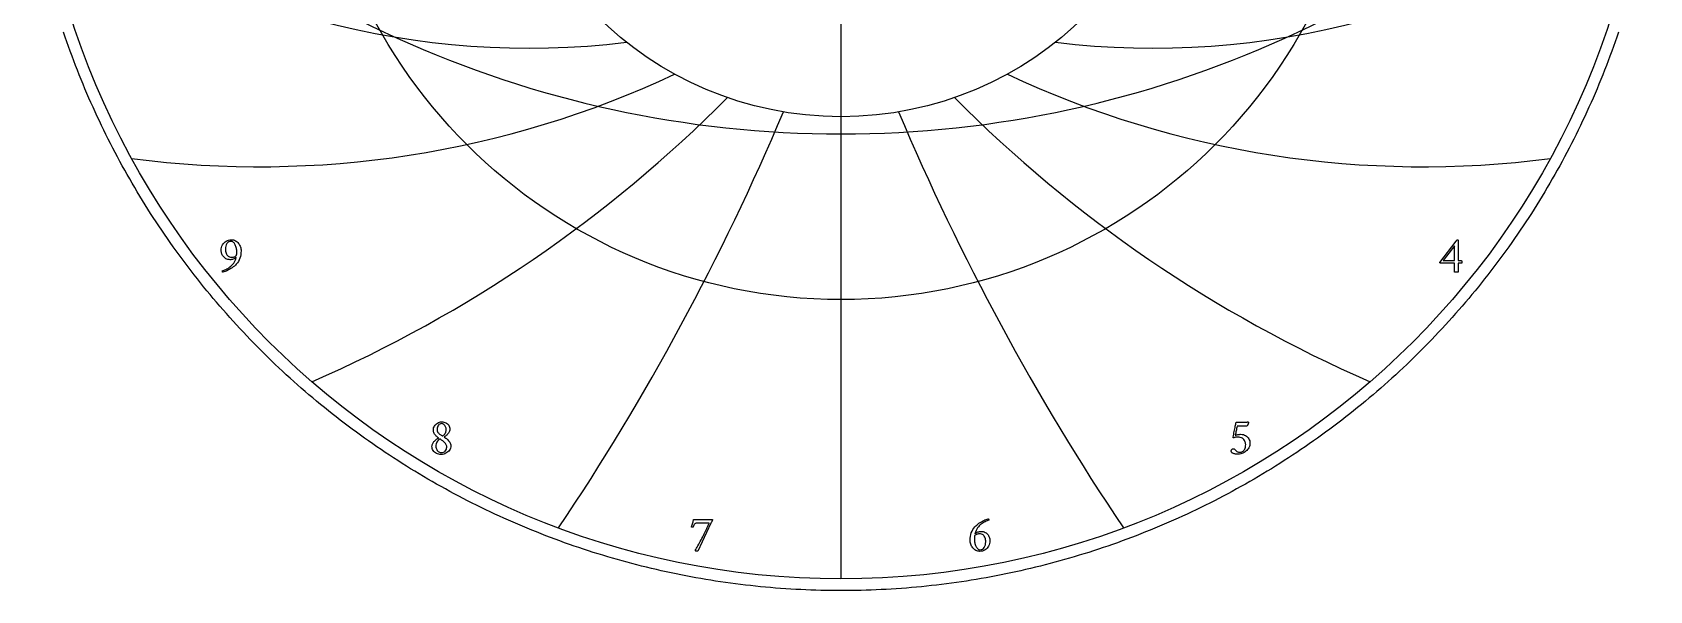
# Model space of a CAD drawing. Header units: millimetres. Extents: x -71 to 71, y -71 to 73.
# Drawn here: x -70.2 to 70.2, y -71.2 to -22.8 of the extents above; entities that cross this region are included whole.
import ezdxf

# ---------------------------------------------------------------- set-up
doc = ezdxf.new("R2010")
doc.units = ezdxf.units.MM
for name, color, linetype in [('CUT_OUTER', 1, 'Continuous'), ('ENGRAVE', 7, 'Continuous'), ('ENGRAVE_FINE', 8, 'Continuous'), ('TEXT', 5, 'Continuous')]:
    doc.layers.add(name, color=color, linetype=linetype)

msp = doc.modelspace()

# ---------------------------------------------------------------- linework, layer by layer
at = {"layer": 'CUT_OUTER'}
msp.add_lwpolyline([(67.487, -22.7549), (67.3462, -23.1686), (67.2027, -23.5814), (67.0568, -23.9933), (66.9083, -24.4043), (66.7573, -24.8144), (66.6038, -25.2235), (66.4477, -25.6317), (66.2892, -26.039), (66.1282, -26.4452), (65.9647, -26.8505), (65.7987, -27.2547), (65.6302, -27.6579), (65.4593, -28.0601), (65.2859, -28.4612), (65.11, -28.8613), (64.9317, -29.2603), (64.7509, -29.6581), (64.5677, -30.0549), (64.3821, -30.4505), (64.1941, -30.8449), (64.0036, -31.2382), (63.8107, -31.6304), (63.6154, -32.0213), (63.4178, -32.4111), (63.2177, -32.7996), (63.0152, -33.1868), (62.8104, -33.5729), (62.6033, -33.9576), (62.3937, -34.3411), (62.1818, -34.7233), (61.9676, -35.1042), (61.751, -35.4838), (61.5321, -35.862), (61.3109, -36.2389), (61.0874, -36.6144), (60.8616, -36.9885), (60.6335, -37.3613), (60.4031, -37.7326), (60.1705, -38.1025), (59.9355, -38.471), (59.6984, -38.838), (59.4589, -39.2036), (59.2173, -39.5677), (58.9734, -39.9303), (58.7273, -40.2914), (58.4789, -40.651), (58.2284, -41.0091), (57.9757, -41.3656), (57.7208, -41.7205), (57.4637, -42.0739), (57.2044, -42.4257), (56.943, -42.7759), (56.6795, -43.1245), (56.4138, -43.4715), (56.146, -43.8168), (55.8761, -44.1605), (55.6041, -44.5025), (55.33, -44.8428), (55.0538, -45.1815), (54.7755, -45.5184), (54.4952, -45.8537), (54.2128, -46.1872), (53.9284, -46.519), (53.642, -46.849), (53.3535, -47.1773), (53.063, -47.5037), (52.7705, -47.8284), (52.4761, -48.1513), (52.1796, -48.4724), (51.8812, -48.7917), (51.5809, -49.1091), (51.2786, -49.4246), (50.9743, -49.7384), (50.6682, -50.0502), (50.3601, -50.3601), (50.0502, -50.6682), (49.7384, -50.9743), (49.4246, -51.2786), (49.1091, -51.5809), (48.7917, -51.8812), (48.4724, -52.1796), (48.1513, -52.4761), (47.8284, -52.7705), (47.5037, -53.063), (47.1773, -53.3535), (46.849, -53.642), (46.519, -53.9284), (46.1872, -54.2128), (45.8537, -54.4952), (45.5184, -54.7755), (45.1815, -55.0538), (44.8428, -55.33), (44.5025, -55.6041), (44.1605, -55.8761), (43.8168, -56.146), (43.4715, -56.4138), (43.1245, -56.6795), (42.7759, -56.943), (42.4257, -57.2044), (42.0739, -57.4637), (41.7205, -57.7208), (41.3656, -57.9757), (41.0091, -58.2284), (40.651, -58.4789), (40.2914, -58.7273), (39.9303, -58.9734), (39.5677, -59.2173), (39.2036, -59.4589), (38.838, -59.6984), (38.471, -59.9355), (38.1025, -60.1705), (37.7326, -60.4031), (37.3613, -60.6335), (36.9885, -60.8616), (36.6144, -61.0874), (36.2389, -61.3109), (35.862, -61.5321), (35.4838, -61.751), (35.1042, -61.9676), (34.7233, -62.1818), (34.3411, -62.3937), (33.9576, -62.6033), (33.5729, -62.8104), (33.1868, -63.0152), (32.7996, -63.2177), (32.4111, -63.4178), (32.0213, -63.6154), (31.6304, -63.8107), (31.2382, -64.0036), (30.8449, -64.1941), (30.4505, -64.3821), (30.0549, -64.5677), (29.6581, -64.7509), (29.2603, -64.9317), (28.8613, -65.11), (28.4612, -65.2859), (28.0601, -65.4593), (27.6579, -65.6302), (27.2547, -65.7987), (26.8505, -65.9647), (26.4452, -66.1282), (26.039, -66.2892), (25.6317, -66.4477), (25.2235, -66.6038), (24.8144, -66.7573), (24.4043, -66.9083), (23.9933, -67.0568), (23.5814, -67.2027), (23.1686, -67.3462), (22.7549, -67.487), (22.3404, -67.6254), (21.9251, -67.7612), (21.5089, -67.8945), (21.0919, -68.0252), (20.6741, -68.1533), (20.2555, -68.2789), (19.8362, -68.4019), (19.4161, -68.5223), (18.9953, -68.6401), (18.5738, -68.7554), (18.1515, -68.8681), (17.7286, -68.9781), (17.305, -69.0856), (16.8808, -69.1905), (16.456, -69.2928), (16.0305, -69.3925), (15.6044, -69.4895), (15.1777, -69.5839), (14.7505, -69.6758), (14.3227, -69.765), (13.8943, -69.8515), (13.4655, -69.9355), (13.0361, -70.0168), (12.6062, -70.0954), (12.1759, -70.1715), (11.7451, -70.2449), (11.3139, -70.3156), (10.8822, -70.3837), (10.4501, -70.4492), (10.0177, -70.5119), (9.5848, -70.5721), (9.1516, -70.6296), (8.7181, -70.6844), (8.2842, -70.7366), (7.85, -70.7861), (7.4155, -70.8329), (6.9808, -70.8771), (6.5458, -70.9186), (6.1105, -70.9574), (5.675, -70.9935), (5.2393, -71.027), (4.8034, -71.0578), (4.3673, -71.086), (3.931, -71.1114), (3.4946, -71.1342), (3.0581, -71.1543), (2.6214, -71.1717), (2.1847, -71.1865), (1.7478, -71.1985), (1.3109, -71.2079), (0.874, -71.2146), (0.437, -71.2187), (0, -71.22), (-0.437, -71.2187), (-0.874, -71.2146), (-1.3109, -71.2079), (-1.7478, -71.1985), (-2.1847, -71.1865), (-2.6214, -71.1717), (-3.0581, -71.1543), (-3.4946, -71.1342), (-3.931, -71.1114), (-4.3673, -71.086), (-4.8034, -71.0578), (-5.2393, -71.027), (-5.675, -70.9935), (-6.1105, -70.9574), (-6.5458, -70.9186), (-6.9808, -70.8771), (-7.4155, -70.8329), (-7.85, -70.7861), (-8.2842, -70.7366), (-8.7181, -70.6844), (-9.1516, -70.6296), (-9.5848, -70.5721), (-10.0177, -70.5119), (-10.4501, -70.4492), (-10.8822, -70.3837), (-11.3139, -70.3156), (-11.7451, -70.2449), (-12.1759, -70.1715), (-12.6062, -70.0954), (-13.0361, -70.0168), (-13.4655, -69.9355), (-13.8943, -69.8515), (-14.3227, -69.765), (-14.7505, -69.6758), (-15.1777, -69.5839), (-15.6044, -69.4895), (-16.0305, -69.3925), (-16.456, -69.2928), (-16.8808, -69.1905), (-17.305, -69.0856), (-17.7286, -68.9781), (-18.1515, -68.8681), (-18.5738, -68.7554), (-18.9953, -68.6401), (-19.4161, -68.5223), (-19.8362, -68.4019), (-20.2555, -68.2789), (-20.6741, -68.1533), (-21.0919, -68.0252), (-21.5089, -67.8945), (-21.9251, -67.7612), (-22.3404, -67.6254), (-22.7549, -67.487), (-23.1686, -67.3462), (-23.5814, -67.2027), (-23.9933, -67.0568), (-24.4043, -66.9083), (-24.8144, -66.7573), (-25.2235, -66.6038), (-25.6317, -66.4477), (-26.039, -66.2892), (-26.4452, -66.1282), (-26.8505, -65.9647), (-27.2547, -65.7987), (-27.6579, -65.6302), (-28.0601, -65.4593), (-28.4612, -65.2859), (-28.8613, -65.11), (-29.2603, -64.9317), (-29.6581, -64.7509), (-30.0549, -64.5677), (-30.4505, -64.3821), (-30.8449, -64.1941), (-31.2382, -64.0036), (-31.6304, -63.8107), (-32.0213, -63.6154), (-32.4111, -63.4178), (-32.7996, -63.2177), (-33.1868, -63.0152), (-33.5729, -62.8104), (-33.9576, -62.6033), (-34.3411, -62.3937), (-34.7233, -62.1818), (-35.1042, -61.9676), (-35.4838, -61.751), (-35.862, -61.5321), (-36.2389, -61.3109), (-36.6144, -61.0874), (-36.9885, -60.8616), (-37.3613, -60.6335), (-37.7326, -60.4031), (-38.1025, -60.1705), (-38.471, -59.9355), (-38.838, -59.6984), (-39.2036, -59.4589), (-39.5677, -59.2173), (-39.9303, -58.9734), (-40.2914, -58.7273), (-40.651, -58.4789), (-41.0091, -58.2284), (-41.3656, -57.9757), (-41.7205, -57.7208), (-42.0739, -57.4637), (-42.4257, -57.2044), (-42.7759, -56.943), (-43.1245, -56.6795), (-43.4715, -56.4138), (-43.8168, -56.146), (-44.1605, -55.8761), (-44.5025, -55.6041), (-44.8428, -55.33), (-45.1815, -55.0538), (-45.5184, -54.7755), (-45.8537, -54.4952), (-46.1872, -54.2128), (-46.519, -53.9284), (-46.849, -53.642), (-47.1773, -53.3535), (-47.5037, -53.063), (-47.8284, -52.7705), (-48.1513, -52.4761), (-48.4724, -52.1796), (-48.7917, -51.8812), (-49.1091, -51.5809), (-49.4246, -51.2786), (-49.7384, -50.9743), (-50.0502, -50.6682), (-50.3601, -50.3601), (-50.6682, -50.0502), (-50.9743, -49.7384), (-51.2786, -49.4246), (-51.5809, -49.1091), (-51.8812, -48.7917), (-52.1796, -48.4724), (-52.4761, -48.1513), (-52.7705, -47.8284), (-53.063, -47.5037), (-53.3535, -47.1773), (-53.642, -46.849), (-53.9284, -46.519), (-54.2128, -46.1872), (-54.4952, -45.8537), (-54.7755, -45.5184), (-55.0538, -45.1815), (-55.33, -44.8428), (-55.6041, -44.5025), (-55.8761, -44.1605), (-56.146, -43.8168), (-56.4138, -43.4715), (-56.6795, -43.1245), (-56.943, -42.7759), (-57.2044, -42.4257), (-57.4637, -42.0739), (-57.7208, -41.7205), (-57.9757, -41.3656), (-58.2284, -41.0091), (-58.4789, -40.651), (-58.7273, -40.2914), (-58.9734, -39.9303), (-59.2173, -39.5677), (-59.4589, -39.2036), (-59.6984, -38.838), (-59.9355, -38.471), (-60.1705, -38.1025), (-60.4031, -37.7326), (-60.6335, -37.3613), (-60.8616, -36.9885), (-61.0874, -36.6144), (-61.3109, -36.2389), (-61.5321, -35.862), (-61.751, -35.4838), (-61.9676, -35.1042), (-62.1818, -34.7233), (-62.3937, -34.3411), (-62.6033, -33.9576), (-62.8104, -33.5729), (-63.0152, -33.1868), (-63.2177, -32.7996), (-63.4178, -32.4111), (-63.6154, -32.0213), (-63.8107, -31.6304), (-64.0036, -31.2382), (-64.1941, -30.8449), (-64.3821, -30.4505), (-64.5677, -30.0549), (-64.7509, -29.6581), (-64.9317, -29.2603), (-65.11, -28.8613), (-65.2859, -28.4612), (-65.4593, -28.0601), (-65.6302, -27.6579), (-65.7987, -27.2547), (-65.9647, -26.8505), (-66.1282, -26.4452), (-66.2892, -26.039), (-66.4477, -25.6317), (-66.6038, -25.2235), (-66.7573, -24.8144), (-66.9083, -24.4043), (-67.0568, -23.9933), (-67.2027, -23.5814), (-67.3462, -23.1686), (-67.487, -22.7549)], dxfattribs=at)
at = {"layer": 'ENGRAVE'}
for points in [[(0, -70.2), (0, 70.2)], [(0, -70.2), (0, -30.0798)]]:
    msp.add_lwpolyline(points, dxfattribs=at)
for radius in [70.2, 45.9522, 30.0798]:
    msp.add_circle((0, 0), radius, dxfattribs=at)
for centre, radius, start, end in [((-27.0703, 46.8871), 71.0127, 233.336387, 276.831602), ((27.0703, 46.8871), 71.0127, 263.168398, 306.663613), ((-50.5068, 50.5068), 84.9322, 262.507277, 295.128689), ((50.5068, 50.5068), 84.9322, 244.871311, 277.492723), ((-92.0905, 53.1685), 115.8411, 293.478679, 315.226287), ((92.0905, 53.1685), 115.8411, 224.773713, 246.521321), ((-204.5031, 54.7964), 216.6466, 326.181449, 337.055252), ((204.5031, 54.7964), 216.6466, 202.944748, 213.818551)]:
    msp.add_arc(centre, radius, start, end, dxfattribs=at)
at = {"layer": 'ENGRAVE_FINE'}
msp.add_arc((0, 61.7749), 93.357, 221.240592, 318.759408, dxfattribs=at)
at = {"layer": 'TEXT'}
for points in [[(-53.7079, -43.4603), (-53.6369, -43.4359), (-53.5612, -43.4071), (-53.4808, -43.3739), (-53.3957, -43.3363), (-53.3081, -43.2931), (-53.2202, -43.2433), (-53.1321, -43.1868), (-53.0436, -43.1237), (-52.9571, -43.053), (-52.8748, -42.9737), (-52.7966, -42.8858), (-52.7226, -42.7894), (-52.6552, -42.6832), (-52.5969, -42.5663), (-52.5478, -42.4386), (-52.5078, -42.3), (-52.5652, -42.3439), (-52.6268, -42.3825), (-52.6925, -42.4159), (-52.7624, -42.444), (-52.8323, -42.4662), (-52.8981, -42.4822), (-52.9596, -42.4917), (-53.0171, -42.4949), (-53.1254, -42.4896), (-53.2246, -42.4739), (-53.3147, -42.4476), (-53.3957, -42.4108), (-53.4682, -42.3658), (-53.533, -42.315), (-53.59, -42.2584), (-53.6393, -42.196), (-53.6813, -42.1298), (-53.7168, -42.062), (-53.7455, -41.9925), (-53.7677, -41.9214), (-53.7841, -41.8513), (-53.7959, -41.7847), (-53.803, -41.7217), (-53.8053, -41.6624), (-53.798, -41.5431), (-53.776, -41.4288), (-53.7393, -41.3194), (-53.688, -41.2151), (-53.6242, -41.1181), (-53.5501, -41.0308), (-53.4659, -40.9531), (-53.3713, -40.8852), (-53.2689, -40.83), (-53.161, -40.7905), (-53.0475, -40.7669), (-52.9285, -40.759), (-52.8334, -40.7644), (-52.7431, -40.7806), (-52.6574, -40.8075), (-52.5764, -40.8453), (-52.5007, -40.892), (-52.4309, -40.9455), (-52.3668, -41.006), (-52.3085, -41.0734), (-52.2565, -41.1463), (-52.2111, -41.2234), (-52.1724, -41.3046), (-52.1402, -41.39), (-52.1151, -41.4773), (-52.0971, -41.5644), (-52.0863, -41.6511), (-52.0827, -41.7376), (-52.0892, -41.9015), (-52.1087, -42.0609), (-52.1412, -42.2159), (-52.1867, -42.3665), (-52.2453, -42.5101), (-52.3168, -42.6444), (-52.4014, -42.7692), (-52.4989, -42.8846), (-52.5775, -42.9671), (-52.6628, -43.0462), (-52.7547, -43.1221), (-52.8532, -43.1946), (-52.9555, -43.2628), (-53.0586, -43.3258), (-53.1625, -43.3835), (-53.2673, -43.4359), (-53.3706, -43.4826), (-53.4704, -43.5228), (-53.5666, -43.5567), (-53.6592, -43.5843), (-53.6733, -43.581), (-53.6846, -43.571), (-53.6932, -43.5544), (-53.699, -43.5311), (-53.7029, -43.5068), (-53.7057, -43.4869), (-53.7073, -43.4714), (-53.7079, -43.4603)], [(-52.4724, -42.1096), (-52.4682, -42.0739), (-52.4646, -42.0377), (-52.4616, -42.0009), (-52.4591, -41.9635), (-52.4572, -41.9258), (-52.4558, -41.8882), (-52.4549, -41.8506), (-52.4547, -41.8129), (-52.4566, -41.739), (-52.4624, -41.6635), (-52.4721, -41.5862), (-52.4857, -41.5074), (-52.5031, -41.429), (-52.5244, -41.3535), (-52.5496, -41.2807), (-52.5787, -41.2107), (-52.6119, -41.1452), (-52.6495, -41.0861), (-52.6916, -41.0334), (-52.7381, -40.987), (-52.7887, -40.9492), (-52.8433, -40.9223), (-52.9017, -40.9061), (-52.9639, -40.9007), (-53.0615, -40.9129), (-53.1505, -40.9494), (-53.2309, -41.0103), (-53.3027, -41.0955), (-53.3618, -41.199), (-53.404, -41.3147), (-53.4293, -41.4426), (-53.4378, -41.5826), (-53.4344, -41.6722), (-53.4245, -41.7592), (-53.4079, -41.8438), (-53.3846, -41.9258), (-53.3539, -42.0026), (-53.3149, -42.0714), (-53.2675, -42.1322), (-53.2119, -42.1849), (-53.1474, -42.2275), (-53.0735, -42.258), (-52.9902, -42.2762), (-52.8975, -42.2823), (-52.8498, -42.2805), (-52.7995, -42.2751), (-52.7468, -42.2661), (-52.6916, -42.2535), (-52.6355, -42.2338), (-52.5803, -42.2032), (-52.5259, -42.1618), (-52.4724, -42.1096)], [(53.5219, -40.7722), (53.5384, -40.7739), (53.5523, -40.7789), (53.5638, -40.7872), (53.5728, -40.7988), (53.5796, -40.8121), (53.5845, -40.8254), (53.5874, -40.8387), (53.5883, -40.852), (53.5883, -42.5569), (53.8452, -42.5569), (53.856, -42.5602), (53.8662, -42.5702), (53.8759, -42.5868), (53.885, -42.61), (53.8928, -42.6377), (53.8983, -42.6676), (53.9016, -42.6997), (53.9027, -42.734), (53.9019, -42.7567), (53.8994, -42.7761), (53.8953, -42.7921), (53.8895, -42.8049), (53.5883, -42.8049), (53.5883, -43.5621), (53.5865, -43.5628), (53.5811, -43.5649), (53.5721, -43.5684), (53.5595, -43.5732), (53.5389, -43.578), (53.5058, -43.5815), (53.4603, -43.5836), (53.4023, -43.5843), (53.3345, -43.5821), (53.2861, -43.5754), (53.257, -43.5643), (53.2473, -43.5488), (53.2473, -42.8049), (52.0295, -42.8049), (52.0192, -42.7975), (52.0102, -42.7888), (52.0025, -42.7787), (51.9963, -42.7672), (51.9915, -42.7555), (51.988, -42.7445), (51.9859, -42.7344), (51.9853, -42.7252), (53.3935, -40.883), (53.4057, -40.8687), (53.42, -40.8525), (53.4367, -40.8344), (53.4555, -40.8143), (53.4746, -40.7959), (53.492, -40.7828), (53.5078, -40.7749), (53.5219, -40.7722)], [(53.2473, -41.2904), (52.2775, -42.5569), (53.2473, -42.5569)], [(-34.6698, -56.5744), (-34.5745, -56.5791), (-34.4833, -56.5932), (-34.3962, -56.6168), (-34.3133, -56.6497), (-34.2365, -56.6915), (-34.1677, -56.7416), (-34.107, -56.8), (-34.0543, -56.8667), (-34.0116, -56.9414), (-33.9812, -57.0239), (-33.9629, -57.1141), (-33.9568, -57.2121), (-33.9618, -57.2935), (-33.9768, -57.3693), (-34.0017, -57.4396), (-34.0366, -57.5044), (-34.0785, -57.5642), (-34.1246, -57.6195), (-34.1748, -57.6704), (-34.2292, -57.7169), (-34.285, -57.7596), (-34.3393, -57.7989), (-34.3923, -57.8348), (-34.444, -57.8675), (-34.4556, -57.8725), (-34.4595, -57.8786), (-34.4556, -57.8858), (-34.444, -57.8941), (-34.3777, -57.9323), (-34.3117, -57.976), (-34.2459, -58.0253), (-34.1805, -58.0801), (-34.1179, -58.1393), (-34.0609, -58.2018), (-34.0094, -58.2677), (-33.9635, -58.3369), (-33.9257, -58.4086), (-33.8987, -58.4819), (-33.8825, -58.5569), (-33.8771, -58.6336), (-33.8843, -58.7393), (-33.9059, -58.8395), (-33.9419, -58.9342), (-33.9923, -59.0233), (-34.0544, -59.1051), (-34.1257, -59.1777), (-34.2061, -59.2413), (-34.2956, -59.2957), (-34.3915, -59.3392), (-34.491, -59.3704), (-34.5941, -59.3891), (-34.7008, -59.3953), (-34.815, -59.3898), (-34.9228, -59.3732), (-35.0242, -59.3455), (-35.1193, -59.3067), (-35.2061, -59.258), (-35.2826, -59.2004), (-35.3489, -59.134), (-35.4049, -59.0587), (-35.4495, -58.976), (-35.4813, -58.8871), (-35.5004, -58.7922), (-35.5068, -58.6912), (-35.5029, -58.622), (-35.4913, -58.5561), (-35.4719, -58.4936), (-35.4448, -58.4343), (-35.4118, -58.3784), (-35.375, -58.3258), (-35.3343, -58.2766), (-35.2898, -58.2306), (-35.2431, -58.188), (-35.1962, -58.1487), (-35.149, -58.1127), (-35.1016, -58.0801), (-35.056, -58.0504), (-35.0147, -58.0236), (-34.9774, -57.9995), (-34.9444, -57.9782), (-34.9377, -57.9718), (-34.9355, -57.966), (-34.9377, -57.9608), (-34.9444, -57.9561), (-34.9896, -57.9266), (-35.0368, -57.8913), (-35.0859, -57.8502), (-35.137, -57.8033), (-35.1871, -57.7514), (-35.2333, -57.6953), (-35.2757, -57.6351), (-35.3141, -57.5708), (-35.3461, -57.5027), (-35.3689, -57.4313), (-35.3826, -57.3566), (-35.3872, -57.2785), (-35.381, -57.1872), (-35.3623, -57.0992), (-35.3312, -57.0145), (-35.2876, -56.9331), (-35.2337, -56.8571), (-35.1719, -56.7886), (-35.102, -56.7276), (-35.0241, -56.674), (-34.9405, -56.6305), (-34.8536, -56.5993), (-34.7634, -56.5806), (-34.6698, -56.5744)], [(-34.692, -56.725), (-34.7665, -56.7338), (-34.8353, -56.7604), (-34.8983, -56.8047), (-34.9554, -56.8667), (-35.0029, -56.9409), (-35.0368, -57.0217), (-35.0572, -57.1091), (-35.0639, -57.2032), (-35.0591, -57.282), (-35.0446, -57.3544), (-35.0203, -57.4204), (-34.9864, -57.48), (-34.9459, -57.5338), (-34.9017, -57.5824), (-34.854, -57.6257), (-34.8027, -57.6638), (-34.7512, -57.6978), (-34.703, -57.7291), (-34.6582, -57.7576), (-34.6167, -57.7834), (-34.6117, -57.7853), (-34.6056, -57.7867), (-34.5984, -57.7875), (-34.5901, -57.7878), (-34.5882, -57.7878), (-34.5868, -57.7878), (-34.5859, -57.7878), (-34.5857, -57.7878), (-34.5793, -57.7875), (-34.5735, -57.7867), (-34.5682, -57.7853), (-34.5635, -57.7834), (-34.5004, -57.7363), (-34.444, -57.6837), (-34.3941, -57.6256), (-34.351, -57.5619), (-34.3161, -57.4927), (-34.2912, -57.418), (-34.2762, -57.3378), (-34.2713, -57.252), (-34.2744, -57.1883), (-34.284, -57.1257), (-34.2999, -57.0643), (-34.3222, -57.004), (-34.3503, -56.9467), (-34.3836, -56.8944), (-34.4222, -56.847), (-34.4661, -56.8047), (-34.5151, -56.7698), (-34.5691, -56.7449), (-34.628, -56.73), (-34.692, -56.725)], [(34.692, -57.6461), (34.8155, -57.6533), (34.9294, -57.6749), (35.0336, -57.7108), (35.1281, -57.7612), (35.2127, -57.8225), (35.287, -57.8913), (35.3511, -57.9676), (35.4049, -58.0513), (35.4475, -58.1394), (35.478, -58.229), (35.4963, -58.3199), (35.5023, -58.4122), (35.4964, -58.5203), (35.4785, -58.6231), (35.4488, -58.7207), (35.4071, -58.813), (35.3557, -58.8993), (35.2964, -58.979), (35.2294, -59.0521), (35.1547, -59.1185), (35.0738, -59.1779), (34.9881, -59.2298), (34.8977, -59.2742), (34.8027, -59.3112), (34.7047, -59.3402), (34.6056, -59.361), (34.5054, -59.3734), (34.4041, -59.3776), (34.3594, -59.3761), (34.3095, -59.3715), (34.2542, -59.3639), (34.1938, -59.3532), (34.1322, -59.3392), (34.0736, -59.3217), (34.0181, -59.3005), (33.9657, -59.2757), (33.9557, -59.2669), (33.9436, -59.2536), (33.9292, -59.2359), (33.9126, -59.2137), (33.8971, -59.1891), (33.886, -59.1639), (33.8793, -59.1382), (33.8771, -59.1119), (33.8806, -59.0676), (33.891, -59.0277), (33.9083, -58.9923), (33.9325, -58.9613), (33.9611, -58.9361), (33.9917, -58.9181), (34.0242, -58.9073), (34.0587, -58.9037), (34.1006, -58.908), (34.1379, -58.9209), (34.1704, -58.9424), (34.1982, -58.9724), (34.2238, -59.0057), (34.2497, -59.0371), (34.2758, -59.0666), (34.3023, -59.0942), (34.3348, -59.1228), (34.3703, -59.1467), (34.409, -59.166), (34.4506, -59.1805), (34.4936, -59.1912), (34.5364, -59.1988), (34.5789, -59.2033), (34.6211, -59.2049), (34.6788, -59.2009), (34.7368, -59.1888), (34.7951, -59.1688), (34.8536, -59.1407), (34.9099, -59.1033), (34.9615, -59.0554), (35.0084, -58.997), (35.0507, -58.9281), (35.0855, -58.8477), (35.1104, -58.7548), (35.1254, -58.6495), (35.1304, -58.5318), (35.1261, -58.4624), (35.1132, -58.3917), (35.0918, -58.3196), (35.0617, -58.2461), (35.0223, -58.1747), (34.9726, -58.1088), (34.9127, -58.0485), (34.8425, -57.9937), (34.7609, -57.9482), (34.6665, -57.9157), (34.5594, -57.8961), (34.4395, -57.8896), (34.4011, -57.8909), (34.3565, -57.8946), (34.3059, -57.9009), (34.2491, -57.9096), (34.1935, -57.9199), (34.1462, -57.9312), (34.1071, -57.9432), (34.0764, -57.9561), (34.0699, -57.9548), (34.0637, -57.9511), (34.0577, -57.9449), (34.0521, -57.9361), (34.0472, -57.926), (34.0437, -57.9157), (34.0417, -57.905), (34.041, -57.8941), (34.0653, -57.7723), (34.0897, -57.6505), (34.114, -57.5287), (34.1384, -57.4069), (34.1623, -57.2872), (34.1855, -57.1717), (34.2077, -57.0603), (34.2292, -56.953), (34.249, -56.8527), (34.2663, -56.7621), (34.2811, -56.6811), (34.2934, -56.6098), (34.9311, -56.6098), (34.9756, -56.6093), (35.0208, -56.6076), (35.0664, -56.6049), (35.1126, -56.601), (35.1572, -56.5964), (35.1979, -56.5916), (35.2347, -56.5864), (35.2676, -56.5811), (35.2948, -56.5762), (35.3141, -56.5727), (35.3258, -56.5707), (35.3296, -56.57), (35.3403, -56.5763), (35.3501, -56.5822), (35.3591, -56.5874), (35.3673, -56.5921), (35.3741, -56.5971), (35.3789, -56.6032), (35.3818, -56.6104), (35.3828, -56.6187), (35.3818, -56.628), (35.3789, -56.6425), (35.3741, -56.6623), (35.3673, -56.6873), (35.3587, -56.7157), (35.3485, -56.7455), (35.3366, -56.7766), (35.323, -56.8091), (35.3079, -56.8412), (35.2914, -56.8711), (35.2736, -56.8988), (35.2544, -56.9243), (35.2079, -56.9287), (35.1569, -56.9331), (35.1016, -56.9375), (35.0418, -56.942), (34.977, -56.9458), (34.9067, -56.9486), (34.8309, -56.9503), (34.7495, -56.9508), (34.3864, -56.9508), (34.3666, -57.0487), (34.3471, -57.1473), (34.3279, -57.2468), (34.3089, -57.3472), (34.2899, -57.4467), (34.2707, -57.5437), (34.2512, -57.6382), (34.2314, -57.7302), (34.2791, -57.7132), (34.3338, -57.6976), (34.3954, -57.6833), (34.4639, -57.6704), (34.5321, -57.6598), (34.5929, -57.6522), (34.6461, -57.6476), (34.692, -57.6461)], [(-34.692, -59.2403), (-34.5911, -59.232), (-34.501, -59.2071), (-34.4217, -59.1656), (-34.3532, -59.1074), (-34.298, -59.0358), (-34.2585, -58.9536), (-34.2349, -58.8608), (-34.227, -58.7576), (-34.2317, -58.6921), (-34.2458, -58.6286), (-34.2693, -58.567), (-34.3023, -58.5074), (-34.3416, -58.4504), (-34.3842, -58.3967), (-34.4301, -58.3463), (-34.4794, -58.2993), (-34.5295, -58.256), (-34.5779, -58.2168), (-34.6247, -58.1818), (-34.6698, -58.1509), (-34.7099, -58.1249), (-34.7418, -58.1044), (-34.7653, -58.0895), (-34.7805, -58.0801), (-34.7888, -58.0762), (-34.796, -58.0734), (-34.8021, -58.0718), (-34.8071, -58.0712), (-34.8132, -58.0715), (-34.8182, -58.0723), (-34.822, -58.0737), (-34.8248, -58.0756), (-34.9074, -58.1329), (-34.9781, -58.1941), (-35.037, -58.2591), (-35.0839, -58.3281), (-35.1197, -58.4031), (-35.1453, -58.4864), (-35.1607, -58.578), (-35.1658, -58.6779), (-35.1614, -58.7633), (-35.1481, -58.8423), (-35.1259, -58.915), (-35.0949, -58.9812), (-35.0572, -59.0406), (-35.0147, -59.0925), (-34.9675, -59.1369), (-34.9156, -59.1739), (-34.8609, -59.2029), (-34.8054, -59.2237), (-34.7491, -59.2361), (-34.692, -59.2403)], [(-11.4859, -65.0481), (-11.443, -65.0477), (-11.3985, -65.0465), (-11.3523, -65.0444), (-11.3044, -65.0415), (-11.2606, -65.0386), (-11.2269, -65.0365), (-11.2031, -65.0353), (-11.1892, -65.0348), (-11.1776, -65.0373), (-11.1693, -65.0448), (-11.1643, -65.0573), (-11.1627, -65.0747), (-11.1652, -65.0989), (-11.1726, -65.1273), (-11.1851, -65.1598), (-11.2025, -65.1965), (-11.2227, -65.2359), (-11.2435, -65.2767), (-11.2648, -65.319), (-11.2867, -65.3625), (-12.4248, -67.7937), (-12.4325, -67.7995), (-12.4425, -67.8037), (-12.4546, -67.8062), (-12.469, -67.807), (-12.4948, -67.8055), (-12.5233, -67.8009), (-12.5546, -67.7933), (-12.5886, -67.7827), (-12.6196, -67.7701), (-12.6417, -67.7566), (-12.655, -67.7424), (-12.6595, -67.7273), (-12.6027, -67.6387), (-12.5432, -67.5413), (-12.4809, -67.435), (-12.4159, -67.3199), (-12.3491, -67.1987), (-12.2814, -67.0741), (-12.2129, -66.9462), (-12.1436, -66.8151), (-12.0746, -66.6828), (-12.0074, -66.5516), (-11.9418, -66.4215), (-11.8778, -66.2925), (-11.8164, -66.167), (-11.7583, -66.0473), (-11.7035, -65.9334), (-11.652, -65.8253), (-11.6047, -65.7254), (-11.5623, -65.636), (-11.525, -65.5571), (-11.4926, -65.4888), (-11.4664, -65.4335), (-11.4477, -65.3941), (-11.4365, -65.3704), (-11.4328, -65.3625), (-12.531, -65.3625), (-12.5914, -65.3675), (-12.644, -65.3825), (-12.6888, -65.4074), (-12.7259, -65.4423), (-12.758, -65.4879), (-12.7879, -65.5452), (-12.8156, -65.6141), (-12.841, -65.6947), (-12.846, -65.7063), (-12.8565, -65.7146), (-12.8726, -65.7196), (-12.8942, -65.7212), (-12.9018, -65.7207), (-12.9113, -65.719), (-12.9228, -65.7163), (-12.9362, -65.7124), (-12.9497, -65.708), (-12.9611, -65.7035), (-12.9707, -65.6991), (-12.9783, -65.6947), (-12.9499, -65.6057), (-12.9224, -65.5159), (-12.8957, -65.4252), (-12.8698, -65.3338), (-12.8461, -65.247), (-12.8261, -65.1705), (-12.8096, -65.1042), (-12.7967, -65.0481)], [(12.1413, -66.0755), (12.2497, -66.0808), (12.3489, -66.0966), (12.439, -66.1228), (12.52, -66.1597), (12.5925, -66.2046), (12.6572, -66.2554), (12.7143, -66.312), (12.7635, -66.3744), (12.8057, -66.4406), (12.8416, -66.5084), (12.8711, -66.5779), (12.8942, -66.649), (12.9116, -66.7192), (12.9241, -66.7857), (12.9315, -66.8487), (12.934, -66.9081), (12.9267, -67.0255), (12.9047, -67.1389), (12.868, -67.2481), (12.8167, -67.3531), (12.753, -67.4511), (12.6794, -67.5391), (12.5958, -67.6171), (12.5023, -67.6852), (12.4005, -67.7405), (12.2925, -67.7799), (12.178, -67.8036), (12.0572, -67.8114), (11.9621, -67.806), (11.8718, -67.7899), (11.7861, -67.7629), (11.7051, -67.7251), (11.6294, -67.6785), (11.5596, -67.6249), (11.4955, -67.5644), (11.4372, -67.497), (11.3851, -67.4241), (11.3392, -67.347), (11.2998, -67.2658), (11.2667, -67.1804), (11.2406, -67.0931), (11.2219, -67.006), (11.2107, -66.9193), (11.2069, -66.8328), (11.2136, -66.6689), (11.2335, -66.5095), (11.2667, -66.3545), (11.3132, -66.2039), (11.3725, -66.0603), (11.4439, -65.9261), (11.5275, -65.8012), (11.6232, -65.6858), (11.7036, -65.6033), (11.7898, -65.5242), (11.8819, -65.4483), (11.9797, -65.3758), (12.081, -65.3075), (12.1834, -65.2441), (12.2869, -65.1857), (12.3915, -65.1323), (12.4949, -65.0849), (12.5947, -65.0448), (12.6909, -65.0119), (12.7835, -64.9861), (12.7976, -64.9893), (12.8089, -64.9989), (12.8175, -65.0148), (12.8233, -65.0371), (12.8272, -65.0607), (12.83, -65.0808), (12.8316, -65.0973), (12.8322, -65.1101), (12.7612, -65.1345), (12.6855, -65.1633), (12.6051, -65.1965), (12.52, -65.2341), (12.4324, -65.2773), (12.3445, -65.3271), (12.2563, -65.3836), (12.1679, -65.4467), (12.0816, -65.5174), (11.9996, -65.5967), (11.9221, -65.6846), (11.8491, -65.781), (11.7824, -65.8872), (11.724, -66.0041), (11.6739, -66.1318), (11.6321, -66.2704), (11.6913, -66.2265), (11.7539, -66.1879), (11.8197, -66.1545), (11.8889, -66.1264), (11.9578, -66.1042), (12.0229, -66.0882), (12.084, -66.0787), (12.1413, -66.0755)], [(11.5966, -66.4608), (11.5925, -66.4965), (11.5889, -66.5327), (11.5859, -66.5696), (11.5834, -66.6069), (11.5814, -66.6446), (11.58, -66.6822), (11.5792, -66.7198), (11.5789, -66.7575), (11.5809, -66.8314), (11.5867, -66.9069), (11.5964, -66.9842), (11.6099, -67.063), (11.6275, -67.1414), (11.6492, -67.2169), (11.6751, -67.2897), (11.7051, -67.3597), (11.7393, -67.4252), (11.7777, -67.4843), (11.8201, -67.537), (11.8668, -67.5834), (11.9174, -67.6212), (11.972, -67.6481), (12.0304, -67.6643), (12.0926, -67.6697), (12.192, -67.6576), (12.2819, -67.621), (12.3625, -67.5601), (12.4336, -67.4749), (12.4917, -67.3714), (12.5332, -67.2557), (12.5582, -67.1278), (12.5665, -66.9878), (12.563, -66.8964), (12.5526, -66.8084), (12.5353, -66.7237), (12.5111, -66.6424), (12.4794, -66.5665), (12.4397, -66.4984), (12.392, -66.4381), (12.3362, -66.3855), (12.2717, -66.3429), (12.1978, -66.3124), (12.1145, -66.2942), (12.0218, -66.2881), (11.974, -66.2899), (11.9238, -66.2953), (11.8711, -66.3043), (11.8159, -66.3169), (11.7598, -66.3367), (11.7046, -66.3672), (11.6502, -66.4086), (11.5966, -66.4608)]]:
    msp.add_lwpolyline(points, close=True, dxfattribs=at)

doc.saveas('drawing.dxf')
